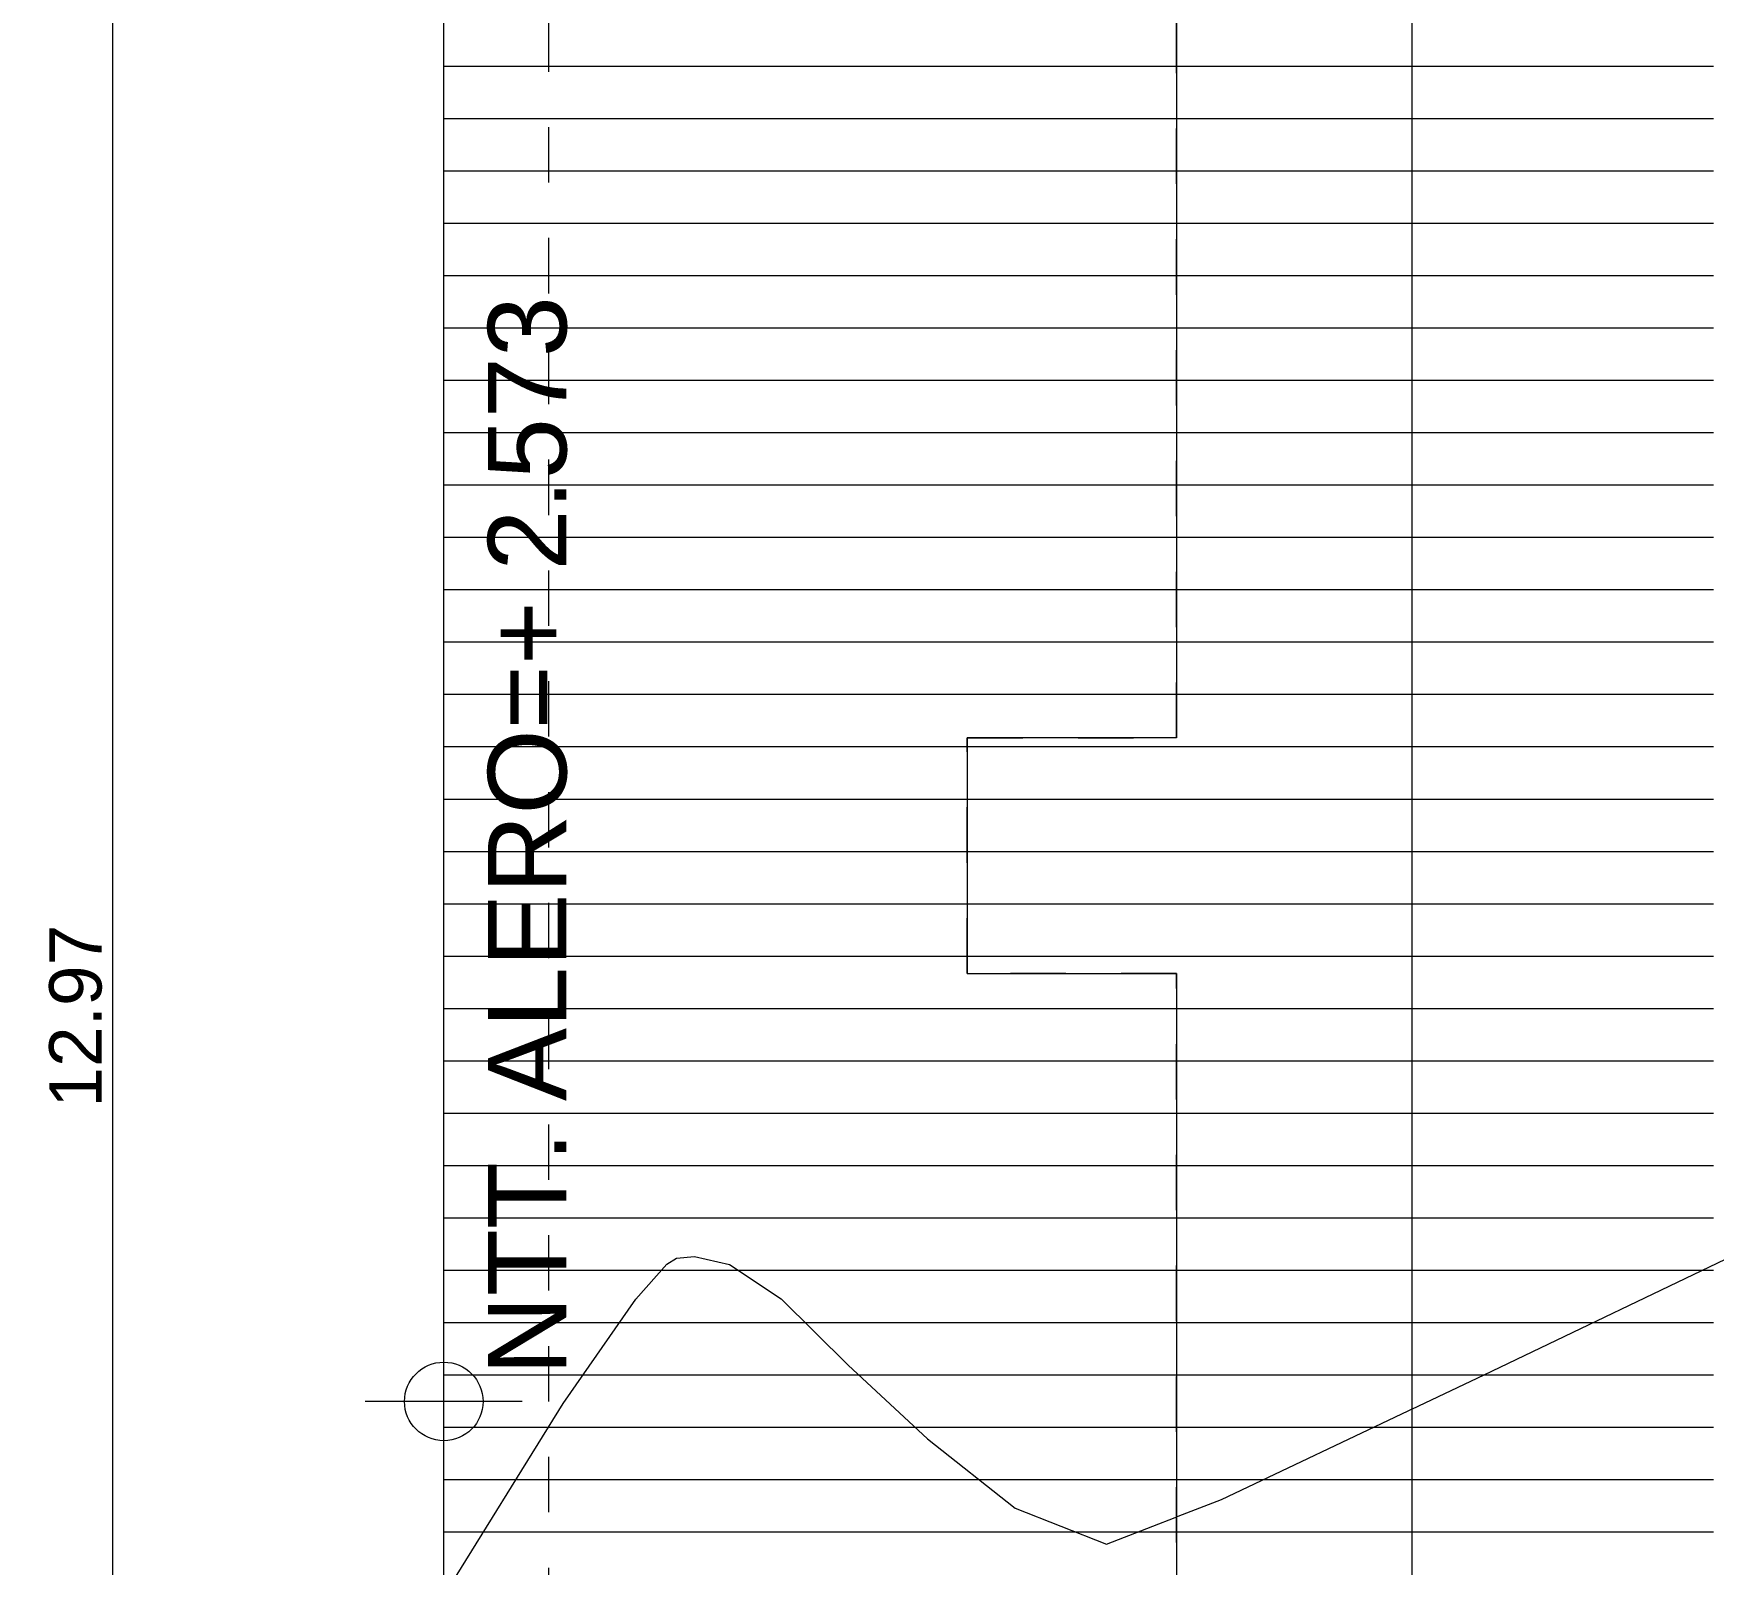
# Model space of a CAD drawing. Header units: metres. Extents: x 48 to 635, y -15 to 39.
# Drawn here: x 56.375 to 59.584, y 10.994 to 13.918 of the extents above; entities that cross this region are included whole.
import ezdxf

# ---------------------------------------------------------------- set-up
doc = ezdxf.new("R2010")
doc.units = ezdxf.units.M
doc.header["$MEASUREMENT"] = 0
doc.linetypes.add('Dashed', pattern=[0.211667, 0.105833, -0.105833])
doc.linetypes.add('Wipeout_Contour', pattern=[1, 0, -1])
for name, color, linetype in [('2D Drafting - General', 7, 'Continuous'), ('Dimensioning - General', 7, 'Continuous'), ('Interior - Furniture', 7, 'Continuous'), ('Shell - Roof', 7, 'Continuous'), ('Structural - Bearing', 7, 'Continuous')]:
    doc.layers.add(name, color=color, linetype=linetype)
doc.styles.add('GENERATED_STYLE_1', font='')
doc.styles.get('GENERATED_STYLE_1').set_extended_font_data('Arial')
doc.dimstyles.new('GENERATED_STYLE__2', dxfattribs={"dimtxt": 0.1, "dimasz": 0.0475, "dimexe": 0.18, "dimexo": 0.2, "dimgap": 0.09, "dimtad": 1, "dimzin": 0, "dimdsep": 46, "dimtxsty": 'GENERATED_STYLE_1', "dimblk": 'ARROWHEAD_2', "dimblk1": 'ARROWHEAD_2', "dimblk2": 'ARROWHEAD_2', "dimcen": 0.09, "dimclrd": 256, "dimclre": 256, "dimclrt": 5, "dimazin": 0, "dimtfac": 1, "dimtdec": 4, "dimtmove": 0, "dimatfit": 3, "dimfxl": 1, "dimtolj": 1, "dimtzin": 0, "dimarcsym": 0})

# ---------------------------------------------------------------- blocks, each defined once
blk = doc.blocks.new('*D6')
at = {"layer": 'Dimensioning - General', "color": 151, "linetype": 'Continuous', "lineweight": 20, "true_color": 0x80c2ff}
for p, q in [((56.5261, 18.5224), (56.5261, 18.5529)), ((56.7261, 18.5224), (56.4793, 18.5224)), ((56.5261, 5.5518), (56.5261, 18.5224)), ((56.7261, 5.5518), (56.4793, 5.5518)), ((56.5261, 5.5212), (56.5261, 5.5518))]:
    blk.add_line(p, q, dxfattribs=at)
at = {"layer": 'Dimensioning - General', "color": 7, "linetype": 'Continuous', "lineweight": 60}
for p, q in [((56.5574, 18.5043), (56.4949, 18.5404)), ((56.4949, 5.5698), (56.5574, 5.5338))]:
    blk.add_line(p, q, dxfattribs=at)
at = {"layer": 'Dimensioning - General', "color": 5, "lineweight": 25, "insert": (56.5061, 11.8661), "char_height": 0.1, "attachment_point": 7, "rotation": 90, "style": 'GENERATED_STYLE_1'}
blk.add_mtext('\\A1;{\\pql;\\fArial|b0|i0|c0|p34;12.97}', dxfattribs=at)
blk = doc.blocks.new('ARROWHEAD_2')
at = {"color": 0, "linetype": 'Continuous', "lineweight": 0}
for p, q in [((0, 0), (-1, 0)), ((-0.378, -0.655), (0.378, 0.655))]:
    blk.add_line(p, q, dxfattribs=at)
blk = doc.blocks.new('*X19')
at = {"layer": 'Shell - Roof', "color": 23, "linetype": 'Continuous', "lineweight": 13, "true_color": 0xbf8080}
for p, q in [((57.3681, 13.8551), (57.1585, 13.8551)), ((57.3681, 13.8551), (57.1585, 13.8551)), ((57.6143, 13.8551), (57.3681, 13.8551)), ((57.6143, 13.8551), (57.3681, 13.8551)), ((57.8605, 13.8551), (57.6143, 13.8551)), ((57.8605, 13.8551), (57.6143, 13.8551)), ((58.1067, 13.8551), (57.8605, 13.8551)), ((58.1067, 13.8551), (57.8605, 13.8551)), ((58.3529, 13.8551), (58.1067, 13.8551)), ((58.3529, 13.8551), (58.1067, 13.8551)), ((58.5991, 13.8551), (58.3529, 13.8551)), ((58.5991, 13.8551), (58.3529, 13.8551)), ((58.8453, 13.8551), (58.5991, 13.8551)), ((58.8453, 13.8551), (58.5991, 13.8551)), ((59.0915, 13.8551), (58.8453, 13.8551)), ((59.0915, 13.8551), (58.8453, 13.8551)), ((59.3377, 13.8551), (59.0915, 13.8551)), ((59.3377, 13.8551), (59.0915, 13.8551)), ((59.5839, 13.8551), (59.3377, 13.8551)), ((59.5839, 13.8551), (59.3377, 13.8551)), ((57.3681, 13.7551), (57.1585, 13.7551)), ((57.3681, 13.7551), (57.1585, 13.7551)), ((57.6143, 13.7551), (57.3681, 13.7551)), ((57.6143, 13.7551), (57.3681, 13.7551)), ((57.8605, 13.7551), (57.6143, 13.7551)), ((57.8605, 13.7551), (57.6143, 13.7551)), ((58.1067, 13.7551), (57.8605, 13.7551)), ((58.1067, 13.7551), (57.8605, 13.7551)), ((58.3529, 13.7551), (58.1067, 13.7551)), ((58.3529, 13.7551), (58.1067, 13.7551)), ((58.5991, 13.7551), (58.3529, 13.7551)), ((58.5991, 13.7551), (58.3529, 13.7551)), ((58.8453, 13.7551), (58.5991, 13.7551)), ((58.8453, 13.7551), (58.5991, 13.7551)), ((59.0915, 13.7551), (58.8453, 13.7551)), ((59.0915, 13.7551), (58.8453, 13.7551)), ((59.3377, 13.7551), (59.0915, 13.7551)), ((59.3377, 13.7551), (59.0915, 13.7551)), ((59.5839, 13.7551), (59.3377, 13.7551)), ((59.5839, 13.7551), (59.3377, 13.7551)), ((57.3681, 13.6551), (57.1585, 13.6551)), ((57.3681, 13.6551), (57.1585, 13.6551)), ((57.6143, 13.6551), (57.3681, 13.6551)), ((57.6143, 13.6551), (57.3681, 13.6551)), ((57.8605, 13.6551), (57.6143, 13.6551)), ((57.8605, 13.6551), (57.6143, 13.6551)), ((58.1067, 13.6551), (57.8605, 13.6551)), ((58.1067, 13.6551), (57.8605, 13.6551)), ((58.3529, 13.6551), (58.1067, 13.6551)), ((58.3529, 13.6551), (58.1067, 13.6551)), ((58.5991, 13.6551), (58.3529, 13.6551)), ((58.5991, 13.6551), (58.3529, 13.6551)), ((58.8453, 13.6551), (58.5991, 13.6551)), ((58.8453, 13.6551), (58.5991, 13.6551)), ((59.0915, 13.6551), (58.8453, 13.6551)), ((59.0915, 13.6551), (58.8453, 13.6551)), ((59.3377, 13.6551), (59.0915, 13.6551)), ((59.3377, 13.6551), (59.0915, 13.6551)), ((59.5839, 13.6551), (59.3377, 13.6551)), ((59.5839, 13.6551), (59.3377, 13.6551)), ((57.3681, 13.5551), (57.1585, 13.5551)), ((57.3681, 13.5551), (57.1585, 13.5551)), ((57.6143, 13.5551), (57.3681, 13.5551)), ((57.6143, 13.5551), (57.3681, 13.5551)), ((57.8605, 13.5551), (57.6143, 13.5551)), ((57.8605, 13.5551), (57.6143, 13.5551)), ((58.1067, 13.5551), (57.8605, 13.5551)), ((58.1067, 13.5551), (57.8605, 13.5551)), ((58.3529, 13.5551), (58.1067, 13.5551)), ((58.3529, 13.5551), (58.1067, 13.5551)), ((58.5991, 13.5551), (58.3529, 13.5551)), ((58.5991, 13.5551), (58.3529, 13.5551)), ((58.8453, 13.5551), (58.5991, 13.5551)), ((58.8453, 13.5551), (58.5991, 13.5551)), ((59.0915, 13.5551), (58.8453, 13.5551)), ((59.0915, 13.5551), (58.8453, 13.5551)), ((59.3377, 13.5551), (59.0915, 13.5551)), ((59.3377, 13.5551), (59.0915, 13.5551)), ((59.5839, 13.5551), (59.3377, 13.5551)), ((59.5839, 13.5551), (59.3377, 13.5551)), ((57.3681, 13.4551), (57.1585, 13.4551)), ((57.3681, 13.4551), (57.1585, 13.4551)), ((57.6143, 13.4551), (57.3681, 13.4551)), ((57.6143, 13.4551), (57.3681, 13.4551)), ((57.8605, 13.4551), (57.6143, 13.4551)), ((57.8605, 13.4551), (57.6143, 13.4551)), ((58.1067, 13.4551), (57.8605, 13.4551)), ((58.1067, 13.4551), (57.8605, 13.4551)), ((58.3529, 13.4551), (58.1067, 13.4551)), ((58.3529, 13.4551), (58.1067, 13.4551)), ((58.5991, 13.4551), (58.3529, 13.4551)), ((58.5991, 13.4551), (58.3529, 13.4551)), ((58.8453, 13.4551), (58.5991, 13.4551)), ((58.8453, 13.4551), (58.5991, 13.4551)), ((59.0915, 13.4551), (58.8453, 13.4551)), ((59.0915, 13.4551), (58.8453, 13.4551)), ((59.3377, 13.4551), (59.0915, 13.4551)), ((59.3377, 13.4551), (59.0915, 13.4551)), ((59.5839, 13.4551), (59.3377, 13.4551)), ((59.5839, 13.4551), (59.3377, 13.4551)), ((57.3681, 13.3551), (57.1585, 13.3551)), ((57.3681, 13.3551), (57.1585, 13.3551)), ((57.6143, 13.3551), (57.3681, 13.3551)), ((57.6143, 13.3551), (57.3681, 13.3551)), ((57.8605, 13.3551), (57.6143, 13.3551)), ((57.8605, 13.3551), (57.6143, 13.3551)), ((58.1067, 13.3551), (57.8605, 13.3551)), ((58.1067, 13.3551), (57.8605, 13.3551)), ((58.3529, 13.3551), (58.1067, 13.3551)), ((58.3529, 13.3551), (58.1067, 13.3551)), ((58.5991, 13.3551), (58.3529, 13.3551)), ((58.5991, 13.3551), (58.3529, 13.3551)), ((58.8453, 13.3551), (58.5991, 13.3551)), ((58.8453, 13.3551), (58.5991, 13.3551)), ((59.0915, 13.3551), (58.8453, 13.3551)), ((59.0915, 13.3551), (58.8453, 13.3551)), ((59.3377, 13.3551), (59.0915, 13.3551)), ((59.3377, 13.3551), (59.0915, 13.3551)), ((59.5839, 13.3551), (59.3377, 13.3551)), ((59.5839, 13.3551), (59.3377, 13.3551)), ((57.3681, 13.2551), (57.1585, 13.2551)), ((57.3681, 13.2551), (57.1585, 13.2551)), ((57.6143, 13.2551), (57.3681, 13.2551)), ((57.6143, 13.2551), (57.3681, 13.2551)), ((57.8605, 13.2551), (57.6143, 13.2551)), ((57.8605, 13.2551), (57.6143, 13.2551)), ((58.1067, 13.2551), (57.8605, 13.2551)), ((58.1067, 13.2551), (57.8605, 13.2551)), ((58.3529, 13.2551), (58.1067, 13.2551)), ((58.3529, 13.2551), (58.1067, 13.2551)), ((58.5991, 13.2551), (58.3529, 13.2551)), ((58.5991, 13.2551), (58.3529, 13.2551)), ((58.8453, 13.2551), (58.5991, 13.2551)), ((58.8453, 13.2551), (58.5991, 13.2551)), ((59.0915, 13.2551), (58.8453, 13.2551)), ((59.0915, 13.2551), (58.8453, 13.2551)), ((59.3377, 13.2551), (59.0915, 13.2551)), ((59.3377, 13.2551), (59.0915, 13.2551)), ((59.5839, 13.2551), (59.3377, 13.2551)), ((59.5839, 13.2551), (59.3377, 13.2551)), ((57.3681, 13.1551), (57.1585, 13.1551)), ((57.3681, 13.1551), (57.1585, 13.1551)), ((57.6143, 13.1551), (57.3681, 13.1551)), ((57.6143, 13.1551), (57.3681, 13.1551)), ((57.8605, 13.1551), (57.6143, 13.1551)), ((57.8605, 13.1551), (57.6143, 13.1551)), ((58.1067, 13.1551), (57.8605, 13.1551)), ((58.1067, 13.1551), (57.8605, 13.1551)), ((58.3529, 13.1551), (58.1067, 13.1551)), ((58.3529, 13.1551), (58.1067, 13.1551)), ((58.5991, 13.1551), (58.3529, 13.1551)), ((58.5991, 13.1551), (58.3529, 13.1551)), ((58.8453, 13.1551), (58.5991, 13.1551)), ((58.8453, 13.1551), (58.5991, 13.1551)), ((59.0915, 13.1551), (58.8453, 13.1551)), ((59.0915, 13.1551), (58.8453, 13.1551)), ((59.3377, 13.1551), (59.0915, 13.1551)), ((59.3377, 13.1551), (59.0915, 13.1551)), ((59.5839, 13.1551), (59.3377, 13.1551)), ((59.5839, 13.1551), (59.3377, 13.1551)), ((57.3681, 13.0551), (57.1585, 13.0551)), ((57.3681, 13.0551), (57.1585, 13.0551)), ((57.6143, 13.0551), (57.3681, 13.0551)), ((57.6143, 13.0551), (57.3681, 13.0551)), ((57.8605, 13.0551), (57.6143, 13.0551)), ((57.8605, 13.0551), (57.6143, 13.0551)), ((58.1067, 13.0551), (57.8605, 13.0551)), ((58.1067, 13.0551), (57.8605, 13.0551)), ((58.3529, 13.0551), (58.1067, 13.0551)), ((58.3529, 13.0551), (58.1067, 13.0551)), ((58.5991, 13.0551), (58.3529, 13.0551)), ((58.5991, 13.0551), (58.3529, 13.0551)), ((58.8453, 13.0551), (58.5991, 13.0551)), ((58.8453, 13.0551), (58.5991, 13.0551)), ((59.0915, 13.0551), (58.8453, 13.0551)), ((59.0915, 13.0551), (58.8453, 13.0551)), ((59.3377, 13.0551), (59.0915, 13.0551)), ((59.3377, 13.0551), (59.0915, 13.0551)), ((59.5839, 13.0551), (59.3377, 13.0551)), ((59.5839, 13.0551), (59.3377, 13.0551)), ((57.3681, 12.9551), (57.1585, 12.9551)), ((57.3681, 12.9551), (57.1585, 12.9551)), ((57.6143, 12.9551), (57.3681, 12.9551)), ((57.6143, 12.9551), (57.3681, 12.9551)), ((57.8605, 12.9551), (57.6143, 12.9551)), ((57.8605, 12.9551), (57.6143, 12.9551)), ((58.1067, 12.9551), (57.8605, 12.9551)), ((58.1067, 12.9551), (57.8605, 12.9551)), ((58.3529, 12.9551), (58.1067, 12.9551)), ((58.3529, 12.9551), (58.1067, 12.9551)), ((58.5991, 12.9551), (58.3529, 12.9551)), ((58.5991, 12.9551), (58.3529, 12.9551)), ((58.8453, 12.9551), (58.5991, 12.9551)), ((58.8453, 12.9551), (58.5991, 12.9551)), ((59.0915, 12.9551), (58.8453, 12.9551)), ((59.0915, 12.9551), (58.8453, 12.9551)), ((59.3377, 12.9551), (59.0915, 12.9551)), ((59.3377, 12.9551), (59.0915, 12.9551)), ((59.5839, 12.9551), (59.3377, 12.9551)), ((59.5839, 12.9551), (59.3377, 12.9551)), ((57.3681, 12.8551), (57.1585, 12.8551)), ((57.3681, 12.8551), (57.1585, 12.8551)), ((57.6143, 12.8551), (57.3681, 12.8551)), ((57.6143, 12.8551), (57.3681, 12.8551)), ((57.8605, 12.8551), (57.6143, 12.8551)), ((57.8605, 12.8551), (57.6143, 12.8551)), ((58.1067, 12.8551), (57.8605, 12.8551)), ((58.1067, 12.8551), (57.8605, 12.8551)), ((58.3529, 12.8551), (58.1067, 12.8551)), ((58.3529, 12.8551), (58.1067, 12.8551)), ((58.5991, 12.8551), (58.3529, 12.8551)), ((58.5991, 12.8551), (58.3529, 12.8551)), ((58.8453, 12.8551), (58.5991, 12.8551)), ((58.8453, 12.8551), (58.5991, 12.8551)), ((59.0915, 12.8551), (58.8453, 12.8551)), ((59.0915, 12.8551), (58.8453, 12.8551)), ((59.3377, 12.8551), (59.0915, 12.8551)), ((59.3377, 12.8551), (59.0915, 12.8551)), ((59.5839, 12.8551), (59.3377, 12.8551)), ((59.5839, 12.8551), (59.3377, 12.8551)), ((57.3681, 12.7551), (57.1585, 12.7551)), ((57.3681, 12.7551), (57.1585, 12.7551)), ((57.6143, 12.7551), (57.3681, 12.7551)), ((57.6143, 12.7551), (57.3681, 12.7551)), ((57.8605, 12.7551), (57.6143, 12.7551)), ((57.8605, 12.7551), (57.6143, 12.7551)), ((58.1067, 12.7551), (57.8605, 12.7551)), ((58.1067, 12.7551), (57.8605, 12.7551)), ((58.3529, 12.7551), (58.1067, 12.7551)), ((58.3529, 12.7551), (58.1067, 12.7551)), ((58.5991, 12.7551), (58.3529, 12.7551)), ((58.5991, 12.7551), (58.3529, 12.7551)), ((58.8453, 12.7551), (58.5991, 12.7551)), ((58.8453, 12.7551), (58.5991, 12.7551)), ((59.0915, 12.7551), (58.8453, 12.7551)), ((59.0915, 12.7551), (58.8453, 12.7551)), ((59.3377, 12.7551), (59.0915, 12.7551)), ((59.3377, 12.7551), (59.0915, 12.7551)), ((59.5839, 12.7551), (59.3377, 12.7551)), ((59.5839, 12.7551), (59.3377, 12.7551)), ((57.3681, 12.6551), (57.1585, 12.6551)), ((57.3681, 12.6551), (57.1585, 12.6551)), ((57.6143, 12.6551), (57.3681, 12.6551)), ((57.6143, 12.6551), (57.3681, 12.6551)), ((57.8605, 12.6551), (57.6143, 12.6551)), ((57.8605, 12.6551), (57.6143, 12.6551)), ((58.1067, 12.6551), (57.8605, 12.6551)), ((58.1067, 12.6551), (57.8605, 12.6551)), ((58.3529, 12.6551), (58.1067, 12.6551)), ((58.3529, 12.6551), (58.1067, 12.6551)), ((58.5991, 12.6551), (58.3529, 12.6551)), ((58.5991, 12.6551), (58.3529, 12.6551)), ((58.8453, 12.6551), (58.5991, 12.6551)), ((58.8453, 12.6551), (58.5991, 12.6551)), ((59.0915, 12.6551), (58.8453, 12.6551)), ((59.0915, 12.6551), (58.8453, 12.6551)), ((59.3377, 12.6551), (59.0915, 12.6551)), ((59.3377, 12.6551), (59.0915, 12.6551)), ((59.5839, 12.6551), (59.3377, 12.6551)), ((59.5839, 12.6551), (59.3377, 12.6551)), ((57.3681, 12.5551), (57.1585, 12.5551)), ((57.3681, 12.5551), (57.1585, 12.5551)), ((57.6143, 12.5551), (57.3681, 12.5551)), ((57.6143, 12.5551), (57.3681, 12.5551)), ((57.8605, 12.5551), (57.6143, 12.5551)), ((57.8605, 12.5551), (57.6143, 12.5551)), ((58.1067, 12.5551), (57.8605, 12.5551)), ((58.1067, 12.5551), (57.8605, 12.5551)), ((58.3529, 12.5551), (58.1067, 12.5551)), ((58.3529, 12.5551), (58.1067, 12.5551)), ((58.5991, 12.5551), (58.3529, 12.5551)), ((58.5991, 12.5551), (58.3529, 12.5551)), ((58.8453, 12.5551), (58.5991, 12.5551)), ((58.8453, 12.5551), (58.5991, 12.5551)), ((59.0915, 12.5551), (58.8453, 12.5551)), ((59.0915, 12.5551), (58.8453, 12.5551)), ((59.3377, 12.5551), (59.0915, 12.5551)), ((59.3377, 12.5551), (59.0915, 12.5551)), ((59.5839, 12.5551), (59.3377, 12.5551)), ((59.5839, 12.5551), (59.3377, 12.5551)), ((57.3681, 12.4551), (57.1585, 12.4551)), ((57.3681, 12.4551), (57.1585, 12.4551)), ((57.6143, 12.4551), (57.3681, 12.4551)), ((57.6143, 12.4551), (57.3681, 12.4551)), ((57.8605, 12.4551), (57.6143, 12.4551)), ((57.8605, 12.4551), (57.6143, 12.4551)), ((58.1067, 12.4551), (57.8605, 12.4551)), ((58.1067, 12.4551), (57.8605, 12.4551)), ((58.3529, 12.4551), (58.1067, 12.4551)), ((58.3529, 12.4551), (58.1067, 12.4551)), ((58.5991, 12.4551), (58.3529, 12.4551)), ((58.5991, 12.4551), (58.3529, 12.4551)), ((58.8453, 12.4551), (58.5991, 12.4551)), ((58.8453, 12.4551), (58.5991, 12.4551)), ((59.0915, 12.4551), (58.8453, 12.4551)), ((59.0915, 12.4551), (58.8453, 12.4551)), ((59.3377, 12.4551), (59.0915, 12.4551)), ((59.3377, 12.4551), (59.0915, 12.4551)), ((59.5839, 12.4551), (59.3377, 12.4551)), ((59.5839, 12.4551), (59.3377, 12.4551)), ((57.3681, 12.3551), (57.1585, 12.3551)), ((57.3681, 12.3551), (57.1585, 12.3551)), ((57.6143, 12.3551), (57.3681, 12.3551)), ((57.6143, 12.3551), (57.3681, 12.3551)), ((57.8605, 12.3551), (57.6143, 12.3551)), ((57.8605, 12.3551), (57.6143, 12.3551)), ((58.1067, 12.3551), (57.8605, 12.3551)), ((58.1067, 12.3551), (57.8605, 12.3551)), ((58.3529, 12.3551), (58.1067, 12.3551)), ((58.3529, 12.3551), (58.1067, 12.3551)), ((58.5991, 12.3551), (58.3529, 12.3551)), ((58.5991, 12.3551), (58.3529, 12.3551)), ((58.8453, 12.3551), (58.5991, 12.3551)), ((58.8453, 12.3551), (58.5991, 12.3551)), ((59.0915, 12.3551), (58.8453, 12.3551)), ((59.0915, 12.3551), (58.8453, 12.3551)), ((59.3377, 12.3551), (59.0915, 12.3551)), ((59.3377, 12.3551), (59.0915, 12.3551)), ((59.5839, 12.3551), (59.3377, 12.3551)), ((59.5839, 12.3551), (59.3377, 12.3551)), ((57.3681, 12.2551), (57.1585, 12.2551)), ((57.3681, 12.2551), (57.1585, 12.2551)), ((57.6143, 12.2551), (57.3681, 12.2551)), ((57.6143, 12.2551), (57.3681, 12.2551)), ((57.8605, 12.2551), (57.6143, 12.2551)), ((57.8605, 12.2551), (57.6143, 12.2551)), ((58.1067, 12.2551), (57.8605, 12.2551)), ((58.1067, 12.2551), (57.8605, 12.2551)), ((58.3529, 12.2551), (58.1067, 12.2551)), ((58.3529, 12.2551), (58.1067, 12.2551)), ((58.5991, 12.2551), (58.3529, 12.2551)), ((58.5991, 12.2551), (58.3529, 12.2551)), ((58.8453, 12.2551), (58.5991, 12.2551)), ((58.8453, 12.2551), (58.5991, 12.2551)), ((59.0915, 12.2551), (58.8453, 12.2551)), ((59.0915, 12.2551), (58.8453, 12.2551)), ((59.3377, 12.2551), (59.0915, 12.2551)), ((59.3377, 12.2551), (59.0915, 12.2551)), ((59.5839, 12.2551), (59.3377, 12.2551)), ((59.5839, 12.2551), (59.3377, 12.2551)), ((57.3681, 12.1551), (57.1585, 12.1551)), ((57.3681, 12.1551), (57.1585, 12.1551)), ((57.6143, 12.1551), (57.3681, 12.1551)), ((57.6143, 12.1551), (57.3681, 12.1551)), ((57.8605, 12.1551), (57.6143, 12.1551)), ((57.8605, 12.1551), (57.6143, 12.1551)), ((58.1067, 12.1551), (57.8605, 12.1551)), ((58.1067, 12.1551), (57.8605, 12.1551)), ((58.3529, 12.1551), (58.1067, 12.1551)), ((58.3529, 12.1551), (58.1067, 12.1551)), ((58.5991, 12.1551), (58.3529, 12.1551)), ((58.5991, 12.1551), (58.3529, 12.1551)), ((58.8453, 12.1551), (58.5991, 12.1551)), ((58.8453, 12.1551), (58.5991, 12.1551)), ((59.0915, 12.1551), (58.8453, 12.1551)), ((59.0915, 12.1551), (58.8453, 12.1551)), ((59.3377, 12.1551), (59.0915, 12.1551)), ((59.3377, 12.1551), (59.0915, 12.1551)), ((59.5839, 12.1551), (59.3377, 12.1551)), ((59.5839, 12.1551), (59.3377, 12.1551)), ((57.3681, 12.0551), (57.1585, 12.0551)), ((57.3681, 12.0551), (57.1585, 12.0551)), ((57.6143, 12.0551), (57.3681, 12.0551)), ((57.6143, 12.0551), (57.3681, 12.0551)), ((57.8605, 12.0551), (57.6143, 12.0551)), ((57.8605, 12.0551), (57.6143, 12.0551)), ((58.1067, 12.0551), (57.8605, 12.0551)), ((58.1067, 12.0551), (57.8605, 12.0551)), ((58.3529, 12.0551), (58.1067, 12.0551)), ((58.3529, 12.0551), (58.1067, 12.0551)), ((58.5991, 12.0551), (58.3529, 12.0551)), ((58.5991, 12.0551), (58.3529, 12.0551)), ((58.8453, 12.0551), (58.5991, 12.0551)), ((58.8453, 12.0551), (58.5991, 12.0551)), ((59.0915, 12.0551), (58.8453, 12.0551)), ((59.0915, 12.0551), (58.8453, 12.0551)), ((59.3377, 12.0551), (59.0915, 12.0551)), ((59.3377, 12.0551), (59.0915, 12.0551)), ((59.5839, 12.0551), (59.3377, 12.0551)), ((59.5839, 12.0551), (59.3377, 12.0551)), ((57.3681, 11.9551), (57.1585, 11.9551)), ((57.3681, 11.9551), (57.1585, 11.9551)), ((57.6143, 11.9551), (57.3681, 11.9551)), ((57.6143, 11.9551), (57.3681, 11.9551)), ((57.8605, 11.9551), (57.6143, 11.9551)), ((57.8605, 11.9551), (57.6143, 11.9551)), ((58.1067, 11.9551), (57.8605, 11.9551)), ((58.1067, 11.9551), (57.8605, 11.9551)), ((58.3529, 11.9551), (58.1067, 11.9551)), ((58.3529, 11.9551), (58.1067, 11.9551)), ((58.5991, 11.9551), (58.3529, 11.9551)), ((58.5991, 11.9551), (58.3529, 11.9551)), ((58.8453, 11.9551), (58.5991, 11.9551)), ((58.8453, 11.9551), (58.5991, 11.9551)), ((59.0915, 11.9551), (58.8453, 11.9551)), ((59.0915, 11.9551), (58.8453, 11.9551)), ((59.3377, 11.9551), (59.0915, 11.9551)), ((59.3377, 11.9551), (59.0915, 11.9551)), ((59.5839, 11.9551), (59.3377, 11.9551)), ((59.5839, 11.9551), (59.3377, 11.9551)), ((57.3681, 11.8551), (57.1585, 11.8551)), ((57.3681, 11.8551), (57.1585, 11.8551)), ((57.6143, 11.8551), (57.3681, 11.8551)), ((57.6143, 11.8551), (57.3681, 11.8551)), ((57.8605, 11.8551), (57.6143, 11.8551)), ((57.8605, 11.8551), (57.6143, 11.8551)), ((58.1067, 11.8551), (57.8605, 11.8551)), ((58.1067, 11.8551), (57.8605, 11.8551)), ((58.3529, 11.8551), (58.1067, 11.8551)), ((58.3529, 11.8551), (58.1067, 11.8551)), ((58.5991, 11.8551), (58.3529, 11.8551)), ((58.5991, 11.8551), (58.3529, 11.8551)), ((58.8453, 11.8551), (58.5991, 11.8551)), ((58.8453, 11.8551), (58.5991, 11.8551)), ((59.0915, 11.8551), (58.8453, 11.8551)), ((59.0915, 11.8551), (58.8453, 11.8551)), ((59.3377, 11.8551), (59.0915, 11.8551)), ((59.3377, 11.8551), (59.0915, 11.8551)), ((59.5839, 11.8551), (59.3377, 11.8551)), ((59.5839, 11.8551), (59.3377, 11.8551)), ((57.3681, 11.7551), (57.1585, 11.7551)), ((57.3681, 11.7551), (57.1585, 11.7551)), ((57.6143, 11.7551), (57.3681, 11.7551)), ((57.6143, 11.7551), (57.3681, 11.7551)), ((57.8605, 11.7551), (57.6143, 11.7551)), ((57.8605, 11.7551), (57.6143, 11.7551)), ((58.1067, 11.7551), (57.8605, 11.7551)), ((58.1067, 11.7551), (57.8605, 11.7551)), ((58.3529, 11.7551), (58.1067, 11.7551)), ((58.3529, 11.7551), (58.1067, 11.7551)), ((58.5991, 11.7551), (58.3529, 11.7551)), ((58.5991, 11.7551), (58.3529, 11.7551)), ((58.8453, 11.7551), (58.5991, 11.7551)), ((58.8453, 11.7551), (58.5991, 11.7551)), ((59.0915, 11.7551), (58.8453, 11.7551)), ((59.0915, 11.7551), (58.8453, 11.7551)), ((59.3377, 11.7551), (59.0915, 11.7551)), ((59.3377, 11.7551), (59.0915, 11.7551)), ((59.5839, 11.7551), (59.3377, 11.7551)), ((59.5839, 11.7551), (59.3377, 11.7551)), ((57.3681, 11.6551), (57.1585, 11.6551)), ((57.3681, 11.6551), (57.1585, 11.6551)), ((57.6143, 11.6551), (57.3681, 11.6551)), ((57.6143, 11.6551), (57.3681, 11.6551)), ((57.8605, 11.6551), (57.6143, 11.6551)), ((57.8605, 11.6551), (57.6143, 11.6551)), ((58.1067, 11.6551), (57.8605, 11.6551)), ((58.1067, 11.6551), (57.8605, 11.6551)), ((58.3529, 11.6551), (58.1067, 11.6551)), ((58.3529, 11.6551), (58.1067, 11.6551)), ((58.5991, 11.6551), (58.3529, 11.6551)), ((58.5991, 11.6551), (58.3529, 11.6551)), ((58.8453, 11.6551), (58.5991, 11.6551)), ((58.8453, 11.6551), (58.5991, 11.6551)), ((59.0915, 11.6551), (58.8453, 11.6551)), ((59.0915, 11.6551), (58.8453, 11.6551)), ((59.3377, 11.6551), (59.0915, 11.6551)), ((59.3377, 11.6551), (59.0915, 11.6551)), ((59.5839, 11.6551), (59.3377, 11.6551)), ((59.5839, 11.6551), (59.3377, 11.6551)), ((57.3681, 11.5551), (57.1585, 11.5551)), ((57.3681, 11.5551), (57.1585, 11.5551)), ((57.6143, 11.5551), (57.3681, 11.5551)), ((57.6143, 11.5551), (57.3681, 11.5551)), ((57.8605, 11.5551), (57.6143, 11.5551)), ((57.8605, 11.5551), (57.6143, 11.5551)), ((58.1067, 11.5551), (57.8605, 11.5551)), ((58.1067, 11.5551), (57.8605, 11.5551)), ((58.3529, 11.5551), (58.1067, 11.5551)), ((58.3529, 11.5551), (58.1067, 11.5551)), ((58.5991, 11.5551), (58.3529, 11.5551)), ((58.5991, 11.5551), (58.3529, 11.5551)), ((58.8453, 11.5551), (58.5991, 11.5551)), ((58.8453, 11.5551), (58.5991, 11.5551)), ((59.0915, 11.5551), (58.8453, 11.5551)), ((59.0915, 11.5551), (58.8453, 11.5551)), ((59.3377, 11.5551), (59.0915, 11.5551)), ((59.3377, 11.5551), (59.0915, 11.5551)), ((59.5839, 11.5551), (59.3377, 11.5551)), ((59.5839, 11.5551), (59.3377, 11.5551)), ((57.3681, 11.4551), (57.1585, 11.4551)), ((57.3681, 11.4551), (57.1585, 11.4551)), ((57.6143, 11.4551), (57.3681, 11.4551)), ((57.6143, 11.4551), (57.3681, 11.4551)), ((57.8605, 11.4551), (57.6143, 11.4551)), ((57.8605, 11.4551), (57.6143, 11.4551)), ((58.1067, 11.4551), (57.8605, 11.4551)), ((58.1067, 11.4551), (57.8605, 11.4551)), ((58.3529, 11.4551), (58.1067, 11.4551)), ((58.3529, 11.4551), (58.1067, 11.4551)), ((58.5991, 11.4551), (58.3529, 11.4551)), ((58.5991, 11.4551), (58.3529, 11.4551)), ((58.8453, 11.4551), (58.5991, 11.4551)), ((58.8453, 11.4551), (58.5991, 11.4551)), ((59.0915, 11.4551), (58.8453, 11.4551)), ((59.0915, 11.4551), (58.8453, 11.4551)), ((59.3377, 11.4551), (59.0915, 11.4551)), ((59.3377, 11.4551), (59.0915, 11.4551)), ((59.5839, 11.4551), (59.3377, 11.4551)), ((59.5839, 11.4551), (59.3377, 11.4551)), ((57.3681, 11.3551), (57.1585, 11.3551)), ((57.3681, 11.3551), (57.1585, 11.3551)), ((57.6143, 11.3551), (57.3681, 11.3551)), ((57.6143, 11.3551), (57.3681, 11.3551)), ((57.8605, 11.3551), (57.6143, 11.3551)), ((57.8605, 11.3551), (57.6143, 11.3551)), ((58.1067, 11.3551), (57.8605, 11.3551)), ((58.1067, 11.3551), (57.8605, 11.3551)), ((58.3529, 11.3551), (58.1067, 11.3551)), ((58.3529, 11.3551), (58.1067, 11.3551)), ((58.5991, 11.3551), (58.3529, 11.3551)), ((58.5991, 11.3551), (58.3529, 11.3551)), ((58.8453, 11.3551), (58.5991, 11.3551)), ((58.8453, 11.3551), (58.5991, 11.3551)), ((59.0915, 11.3551), (58.8453, 11.3551)), ((59.0915, 11.3551), (58.8453, 11.3551)), ((59.3377, 11.3551), (59.0915, 11.3551)), ((59.3377, 11.3551), (59.0915, 11.3551)), ((59.5839, 11.3551), (59.3377, 11.3551)), ((59.5839, 11.3551), (59.3377, 11.3551)), ((57.3681, 11.2551), (57.1585, 11.2551)), ((57.3681, 11.2551), (57.1585, 11.2551)), ((57.6143, 11.2551), (57.3681, 11.2551)), ((57.6143, 11.2551), (57.3681, 11.2551)), ((57.8605, 11.2551), (57.6143, 11.2551)), ((57.8605, 11.2551), (57.6143, 11.2551)), ((58.1067, 11.2551), (57.8605, 11.2551)), ((58.1067, 11.2551), (57.8605, 11.2551)), ((58.3529, 11.2551), (58.1067, 11.2551)), ((58.3529, 11.2551), (58.1067, 11.2551)), ((58.5991, 11.2551), (58.3529, 11.2551)), ((58.5991, 11.2551), (58.3529, 11.2551)), ((58.8453, 11.2551), (58.5991, 11.2551)), ((58.8453, 11.2551), (58.5991, 11.2551)), ((59.0915, 11.2551), (58.8453, 11.2551)), ((59.0915, 11.2551), (58.8453, 11.2551)), ((59.3377, 11.2551), (59.0915, 11.2551)), ((59.3377, 11.2551), (59.0915, 11.2551)), ((59.5839, 11.2551), (59.3377, 11.2551)), ((59.5839, 11.2551), (59.3377, 11.2551)), ((57.3681, 11.1551), (57.1585, 11.1551)), ((57.3681, 11.1551), (57.1585, 11.1551)), ((57.6143, 11.1551), (57.3681, 11.1551)), ((57.6143, 11.1551), (57.3681, 11.1551)), ((57.8605, 11.1551), (57.6143, 11.1551)), ((57.8605, 11.1551), (57.6143, 11.1551)), ((58.1067, 11.1551), (57.8605, 11.1551)), ((58.1067, 11.1551), (57.8605, 11.1551)), ((58.3529, 11.1551), (58.1067, 11.1551)), ((58.3529, 11.1551), (58.1067, 11.1551)), ((58.5991, 11.1551), (58.3529, 11.1551)), ((58.5991, 11.1551), (58.3529, 11.1551)), ((58.8453, 11.1551), (58.5991, 11.1551)), ((58.8453, 11.1551), (58.5991, 11.1551)), ((59.0915, 11.1551), (58.8453, 11.1551)), ((59.0915, 11.1551), (58.8453, 11.1551)), ((59.3377, 11.1551), (59.0915, 11.1551)), ((59.3377, 11.1551), (59.0915, 11.1551)), ((59.5839, 11.1551), (59.3377, 11.1551)), ((59.5839, 11.1551), (59.3377, 11.1551)), ((57.3681, 11.0551), (57.1585, 11.0551)), ((57.3681, 11.0551), (57.1585, 11.0551)), ((57.6143, 11.0551), (57.3681, 11.0551)), ((57.6143, 11.0551), (57.3681, 11.0551)), ((57.8605, 11.0551), (57.6143, 11.0551)), ((57.8605, 11.0551), (57.6143, 11.0551)), ((58.1067, 11.0551), (57.8605, 11.0551)), ((58.1067, 11.0551), (57.8605, 11.0551)), ((58.3529, 11.0551), (58.1067, 11.0551)), ((58.3529, 11.0551), (58.1067, 11.0551)), ((58.5991, 11.0551), (58.3529, 11.0551)), ((58.5991, 11.0551), (58.3529, 11.0551)), ((58.8453, 11.0551), (58.5991, 11.0551)), ((58.8453, 11.0551), (58.5991, 11.0551)), ((59.0915, 11.0551), (58.8453, 11.0551)), ((59.0915, 11.0551), (58.8453, 11.0551)), ((59.3377, 11.0551), (59.0915, 11.0551)), ((59.3377, 11.0551), (59.0915, 11.0551)), ((59.5839, 11.0551), (59.3377, 11.0551)), ((59.5839, 11.0551), (59.3377, 11.0551))]:
    blk.add_line(p, q, dxfattribs=at)

msp = doc.modelspace()

# ---------------------------------------------------------------- linework, layer by layer
at = {"layer": 'Interior - Furniture', "color": 8, "linetype": 'Dashed', "lineweight": 13}
msp.add_line((57.3585, 17.9724), (57.3585, 5.9211), dxfattribs=at)
at = {"layer": 'Interior - Furniture', "color": 8, "linetype": 'Continuous', "lineweight": 13}
for p, q in [((59.1461, 11.356), (59.8749, 11.7055)), ((57.5251, 11.5004), (57.5847, 11.5673)), ((57.5847, 11.5673), (57.6033, 11.5784)), ((57.6033, 11.5784), (57.6373, 11.5818)), ((57.6373, 11.5818), (57.7045, 11.5663)), ((57.7045, 11.5663), (57.8033, 11.501)), ((57.3865, 11.301), (57.5251, 11.5004)), ((57.8033, 11.501), (57.9307, 11.3742)), ((57.9307, 11.3742), (58.0825, 11.2336)), ((57.1295, 10.8867), (57.3865, 11.301)), ((58.0825, 11.2336), (58.2497, 11.1012)), ((58.2497, 11.1012), (58.4245, 11.0323))]:
    msp.add_line(p, q, dxfattribs=at)
at = {"layer": 'Interior - Furniture', "color": 7, "linetype": 'Continuous', "lineweight": 13}
for p, q in [((57.1585, 11.155), (57.1585, 11.455)), ((57.3085, 11.305), (57.0085, 11.305))]:
    msp.add_line(p, q, dxfattribs=at)
msp.add_circle((57.1585, 11.305), 0.075, dxfattribs=at)
at = {"layer": 'Shell - Roof', "color": 23, "linetype": 'Continuous', "lineweight": 13, "true_color": 0xbf8080, "flags": 128}
msp.add_lwpolyline([(57.1585, 5.5518), (57.1585, 18.5224)], dxfattribs=at)

# ---------------------------------------------------------------- texts
at = {"layer": 'Interior - Furniture', "color": 7, "lineweight": 13, "insert": (57.2428, 11.355), "char_height": 0.15, "attachment_point": 1, "rotation": 90, "style": 'GENERATED_STYLE_1'}
msp.add_mtext('\\A1;{\\pql;\\fArial|b0|i0|c0|p34;NTT. ALERO=+ 2.573}', dxfattribs=at)

# ---------------------------------------------------------------- dimensions: what is measured, and where the dimension line sits
at = {"layer": 'Dimensioning - General', "color": 151, "linetype": 'Continuous', "lineweight": 20, "true_color": 0x80c2ff}
dim = msp.add_linear_dim(base=(56.5261, 18.5224), p1=(57.1585, 5.5518), p2=(57.1585, 18.5224), angle=90, dimstyle='GENERATED_STYLE__2', dxfattribs=at)
dim.commit()
dim.dimension.update_dxf_attribs({"geometry": '*D6', "text_midpoint": (56.4561, 12.0341), "dimtype": 160, "text_rotation": 90})

# ---------------------------------------------------------------- wipeouts: each hides what was drawn before it
at = {"color": 254, "linetype": 'Wipeout_Contour', "lineweight": 0, "ltscale": 240.908278}
msp.add_wipeout([(58.5585, 17.5224), (58.5585, 6.3786), (59.0085, 6.3872), (59.0085, 17.5224)], dxfattribs=at).dxf.layer = 'Structural - Bearing'

# ---------------------------------------------------------------- next in the draw order: linework, layer by layer
at = {"layer": 'Interior - Furniture', "color": 8, "linetype": 'Continuous', "lineweight": 13}
for p, q in [((58.6439, 11.1179), (59.1461, 11.356)), ((58.4245, 11.0323), (58.6439, 11.1179))]:
    msp.add_line(p, q, dxfattribs=at)
at = {"layer": 'Structural - Bearing', "color": 251, "linetype": 'Continuous', "lineweight": 20, "true_color": 0x6a6a6a, "flags": 128}
for points in [[(58.5585, 17.5224), (58.5585, 12.5724)], [(59.0085, 6.3872), (59.0085, 15.0724)], [(58.5585, 12.1224), (58.5585, 6.3786)]]:
    msp.add_lwpolyline(points, dxfattribs=at)

# ---------------------------------------------------------------- next in the draw order: wipeouts: each hides what was drawn before it
at = {"color": 254, "linetype": 'Wipeout_Contour', "lineweight": 0, "ltscale": 238.608785}
msp.add_wipeout([(58.1585, 12.1224), (58.5585, 12.1224), (58.5585, 12.5724), (58.1585, 12.5724)], dxfattribs=at).dxf.layer = 'Structural - Bearing'

# ---------------------------------------------------------------- next in the draw order: linework, layer by layer
at = {"layer": '2D Drafting - General', "color": 7, "linetype": 'Dashed', "lineweight": 13}
msp.add_lwpolyline([(74.3785, 22.3624), (64.7385, 22.3624), (64.7397, 17.9724), (59.0085, 17.9724), (59.0085, 18.3724), (58.5585, 18.3724), (58.5585, 17.9724), (58.1585, 17.9724), (58.1585, 17.5224), (58.5585, 17.5224), (58.5585, 12.5724), (58.1585, 12.5724), (58.1585, 12.1224), (58.5585, 12.1224), (58.5585, 6.3786), (58.1586, 6.371), (58.1671, 5.9211), (74.387, 6.2301)], dxfattribs=at)
at = {"layer": 'Interior - Furniture', "color": 8, "linetype": 'Dashed', "lineweight": 13}
for p, q in [((58.5585, 12.5724), (58.5585, 17.5224)), ((58.1585, 12.1224), (58.1585, 12.5724)), ((58.1585, 12.5724), (58.5585, 12.5724)), ((58.5585, 12.1224), (58.1585, 12.1224)), ((58.5585, 6.3786), (58.5585, 12.1224))]:
    msp.add_line(p, q, dxfattribs=at)
at = {"layer": 'Structural - Bearing', "color": 251, "linetype": 'Continuous', "lineweight": 20, "true_color": 0x6a6a6a, "flags": 128}
for points in [[(58.5585, 12.5724), (58.1585, 12.5724)], [(58.1585, 12.5724), (58.1585, 12.1224)], [(58.1585, 12.1224), (58.5585, 12.1224)]]:
    msp.add_lwpolyline(points, dxfattribs=at)

# ---------------------------------------------------------------- next in the draw order: block references
at = {"layer": 'Shell - Roof', "color": 23, "linetype": 'Continuous', "lineweight": 13, "true_color": 0xbf8080}
msp.add_blockref('*X19', (0, 0), dxfattribs=at)

doc.saveas('drawing.dxf')
